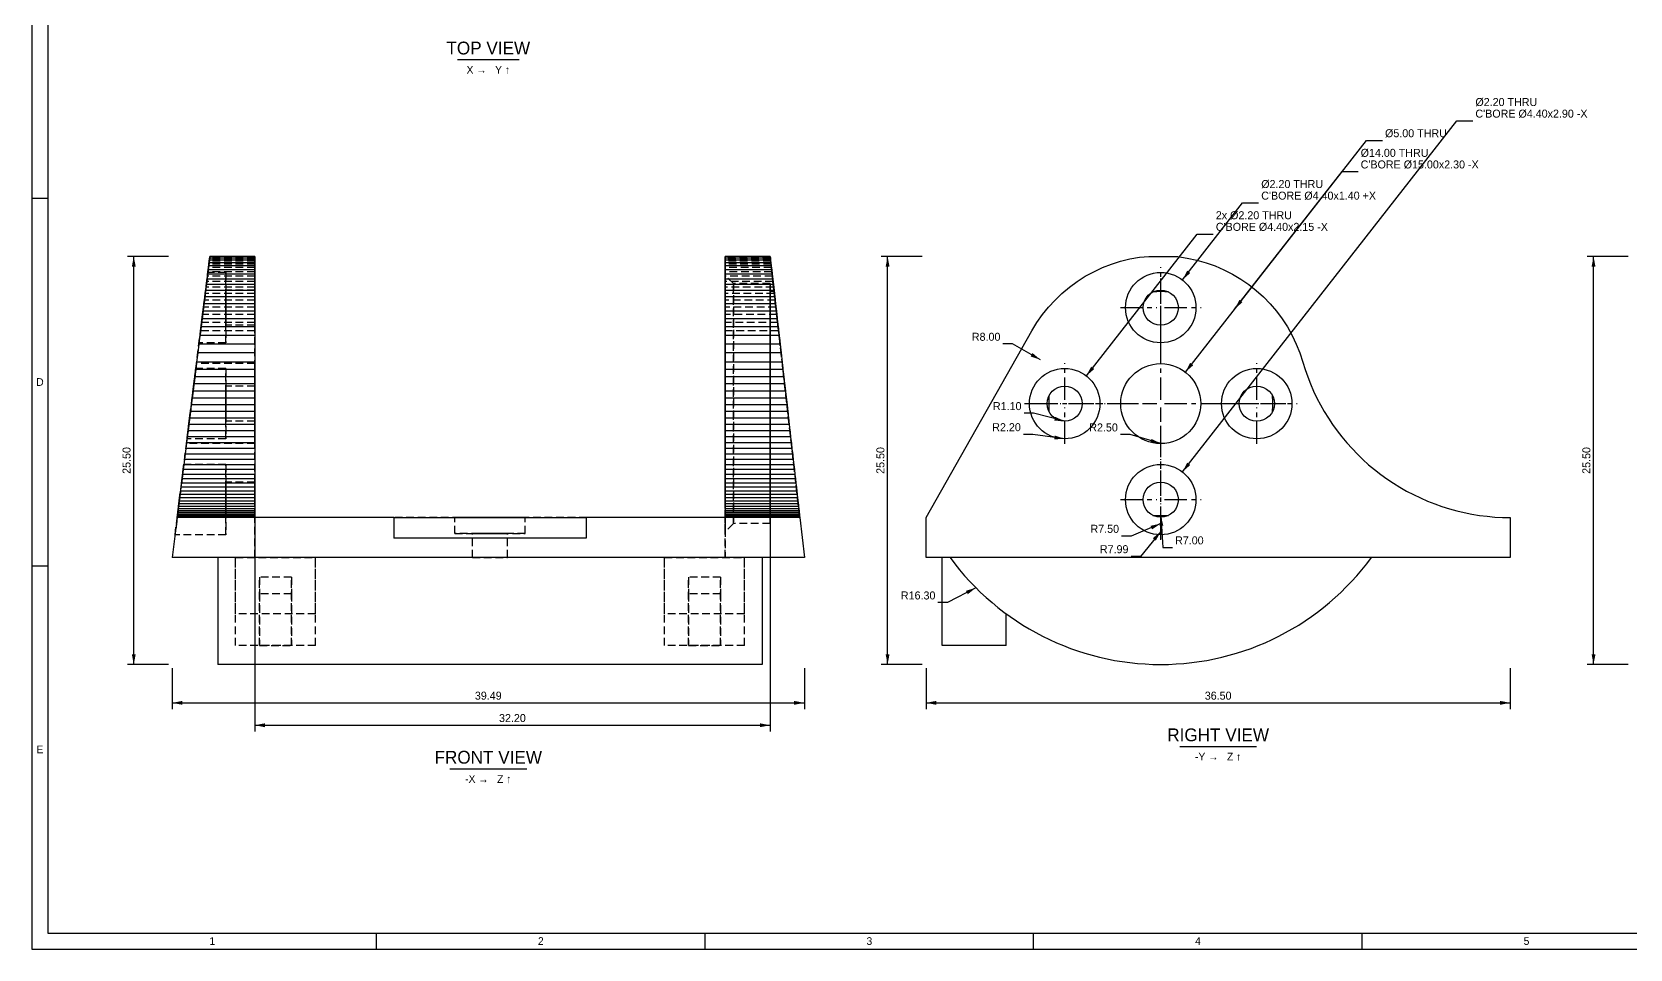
# Model space of a CAD drawing. Header units: millimetres. Extents: x 5 to 848, y 5 to 589.
# Drawn here: x 5 to 504.1, y 5 to 291.6 of the extents above; entities that cross this region are included whole.
import ezdxf
from ezdxf.enums import TextEntityAlignment as Align

# ---------------------------------------------------------------- set-up
doc = ezdxf.new("R2010")
doc.units = ezdxf.units.MM
doc.linetypes.add('CENTER', pattern=[11.2, 7, -1.4, 1.4, -1.4])
doc.linetypes.add('HIDDEN', pattern=[3.6, 2.4, -1.2])
for name, color, linetype in [('CENTER', 4, 'CENTER'), ('DIM', 3, 'CONTINUOUS'), ('FRAME', 7, 'CONTINUOUS'), ('HIDDEN', 8, 'HIDDEN'), ('TEXT', 3, 'CONTINUOUS'), ('TITLE', 7, 'CONTINUOUS'), ('VISIBLE', 7, 'CONTINUOUS')]:
    doc.layers.add(name, color=color, linetype=linetype)

msp = doc.modelspace()

# ---------------------------------------------------------------- linework, layer by layer
at = {"layer": 'CENTER'}
for p, q in [((357.565, 206.6375), (357.565, 218.0375)), ((357.565, 176.6375), (357.565, 214.5375)), ((344.965, 205.4375), (356.365, 205.4375)), ((358.765, 205.4375), (370.165, 205.4375)), ((357.565, 192.8375), (357.565, 204.2375)), ((327.565, 176.6375), (327.565, 188.0375)), ((357.565, 176.6375), (357.565, 189.5375)), ((387.565, 176.6375), (387.565, 188.0375)), ((314.965, 175.4375), (326.365, 175.4375)), ((318.465, 175.4375), (356.365, 175.4375)), ((328.765, 175.4375), (340.165, 175.4375)), ((343.465, 175.4375), (356.365, 175.4375)), ((358.765, 175.4375), (396.665, 175.4375)), ((358.765, 175.4375), (371.665, 175.4375)), ((374.965, 175.4375), (386.365, 175.4375)), ((388.765, 175.4375), (400.165, 175.4375)), ((327.565, 162.8375), (327.565, 174.2375)), ((357.565, 136.3375), (357.565, 174.2375)), ((357.565, 161.3375), (357.565, 174.2375)), ((387.565, 162.8375), (387.565, 174.2375)), ((357.565, 146.6375), (357.565, 158.0375)), ((344.965, 145.4375), (356.365, 145.4375)), ((358.765, 145.4375), (370.165, 145.4375)), ((357.565, 132.8375), (357.565, 144.2375))]:
    msp.add_line(p, q, dxfattribs=at)
at = {"layer": 'DIM'}
for p, q in [((364.337276, 154.105618), (450.049686, 263.8125)), ((450.049686, 263.8125), (455.049686, 263.8125)), ((365.260768, 185.287634), (421.825743, 257.6875)), ((421.825743, 257.6875), (426.825743, 257.6875)), ((380.652305, 204.987903), (414.208208, 247.9375)), ((414.208208, 247.9375), (419.208208, 247.9375)), ((364.337276, 214.105618), (383.152104, 238.1875)), ((383.152104, 238.1875), (388.152104, 238.1875)), ((334.337276, 184.105618), (368.973138, 228.4375)), ((368.973138, 228.4375), (373.973138, 228.4375)), ((47.6, 221.4375), (34.8, 221.4375)), ((36.8, 93.9375), (36.8, 221.4375)), ((283.05, 221.4375), (270.25, 221.4375)), ((272.25, 93.9375), (272.25, 221.4375)), ((503.55, 221.4375), (490.75, 221.4375)), ((492.75, 93.9375), (492.75, 221.4375)), ((311.290135, 194.083666), (308.290135, 194.083666)), ((319.989742, 189.152455), (311.290135, 194.083666)), ((74.57, 174.2375), (74.57, 72.9375)), ((235.57, 174.2375), (235.57, 72.9375)), ((317.876369, 172.413472), (314.876369, 172.413472)), ((327.565, 169.9375), (317.876369, 172.413472)), ((317.662695, 165.8319), (314.662695, 165.8319)), ((327.565, 164.4375), (317.662695, 165.8319)), ((347.967731, 165.746848), (344.967731, 165.746848)), ((357.565, 162.9375), (347.967731, 165.746848)), ((357.565, 140.4375), (358.242485, 130.460476)), ((357.565, 137.9375), (348.343488, 134.069204)), ((357.565, 135.48652), (351.2809, 127.707697)), ((348.343488, 134.069204), (345.343488, 134.069204)), ((358.242485, 130.460476), (361.242485, 130.460476)), ((351.2809, 127.707697), (348.2809, 127.707697)), ((299.839414, 117.904843), (290.988366, 113.250924)), ((290.988366, 113.250924), (287.988366, 113.250924)), ((47.6, 93.9375), (34.8, 93.9375)), ((48.8, 92.7375), (48.8, 79.9375)), ((246.25, 92.7375), (246.25, 79.9375)), ((283.05, 93.9375), (270.25, 93.9375)), ((284.25, 92.7375), (284.25, 79.9375)), ((466.75, 92.7375), (466.75, 79.9375)), ((503.55, 93.9375), (490.75, 93.9375)), ((48.8, 81.9375), (246.25, 81.9375)), ((284.25, 81.9375), (466.75, 81.9375)), ((74.57, 74.9375), (235.57, 74.9375))]:
    msp.add_line(p, q, dxfattribs=at)
for points in [[(36.8, 221.4375), (36.192, 218.2375), (37.408, 218.2375)], [(272.25, 221.4375), (271.642, 218.2375), (272.858, 218.2375)], [(492.75, 221.4375), (492.142, 218.2375), (493.358, 218.2375)], [(364.337276, 214.105618), (366.786503, 216.252931), (365.828282, 217.001575)], [(380.652305, 204.987903), (383.101533, 207.135215), (382.143312, 207.88386)], [(319.989742, 189.152455), (317.505685, 191.259379), (316.90605, 190.201507)], [(334.337276, 184.105618), (336.786503, 186.252931), (335.828282, 187.001575)], [(365.260768, 185.287634), (367.709996, 187.434947), (366.751775, 188.183591)], [(327.565, 169.9375), (324.615177, 171.31888), (324.314099, 170.140742)], [(327.565, 164.4375), (324.481042, 165.485768), (324.311483, 164.281648)], [(357.565, 162.9375), (354.664682, 164.420005), (354.323066, 163.252977)], [(364.337276, 154.105618), (366.786503, 156.252931), (365.828282, 157.001575)], [(357.565, 140.4375), (357.175192, 137.203661), (358.388398, 137.286043)], [(357.565, 137.9375), (354.378924, 137.260313), (354.849309, 136.138977)], [(357.565, 135.48652), (355.081135, 133.37937), (356.02704, 132.615223)], [(299.839414, 117.904843), (296.72412, 116.953732), (297.290037, 115.877445)], [(36.8, 93.9375), (37.408, 97.1375), (36.192, 97.1375)], [(272.25, 93.9375), (272.858, 97.1375), (271.642, 97.1375)], [(492.75, 93.9375), (493.358, 97.1375), (492.142, 97.1375)], [(48.8, 81.9375), (52, 81.3295), (52, 82.5455)], [(246.25, 81.9375), (243.05, 82.5455), (243.05, 81.3295)], [(284.25, 81.9375), (287.45, 81.3295), (287.45, 82.5455)], [(466.75, 81.9375), (463.55, 82.5455), (463.55, 81.3295)], [(74.57, 74.9375), (77.77, 74.3295), (77.77, 75.5455)], [(235.57, 74.9375), (232.37, 75.5455), (232.37, 74.3295)]]:
    msp.add_solid(points, dxfattribs=at)
at = {"layer": 'FRAME'}
for p, q in [((10, 584), (10, 10)), ((10, 10), (831, 10))]:
    msp.add_line(p, q, dxfattribs=at)
at = {"layer": 'HIDDEN'}
for p, q in [((60.270378, 219.04218), (60.384208, 219.952193)), ((60.384208, 219.952193), (60.474482, 220.673887)), ((74.62, 219.952193), (60.384208, 219.952193)), ((60.474482, 220.673887), (60.540818, 221.204209)), ((74.62, 220.673887), (60.474482, 220.673887)), ((60.540818, 221.204209), (60.57, 221.4375)), ((74.62, 221.204209), (60.540818, 221.204209)), ((74.62, 221.204209), (74.62, 221.4375)), ((74.62, 220.673887), (74.62, 221.204209)), ((74.62, 219.952193), (74.62, 220.673887)), ((74.62, 219.04218), (74.62, 219.952193)), ((221.52, 221.204209), (221.52, 221.4375)), ((221.52, 220.673887), (221.52, 221.204209)), ((235.596479, 221.204209), (221.52, 221.204209)), ((221.52, 219.952193), (221.52, 220.673887)), ((235.656672, 220.673887), (221.52, 220.673887)), ((221.52, 219.04218), (221.52, 219.952193)), ((235.738586, 219.952193), (221.52, 219.952193)), ((235.596479, 221.204209), (235.57, 221.4375)), ((235.656672, 220.673887), (235.596479, 221.204209)), ((235.738586, 219.952193), (235.656672, 220.673887)), ((235.841874, 219.04218), (235.738586, 219.952193)), ((59.944568, 216.4375), (57.192669, 194.4375)), ((57.192669, 194.4375), (59.944568, 216.4375)), ((59.590577, 213.607523), (59.792852, 215.22461)), ((59.792852, 215.22461), (59.974073, 216.673378)), ((74.62, 215.22461), (59.792852, 215.22461)), ((65.57, 216.4375), (59.944568, 216.4375)), ((59.974073, 216.673378), (60.133474, 217.947699)), ((74.62, 216.673378), (59.974073, 216.673378)), ((60.133474, 217.947699), (60.270378, 219.04218)), ((74.62, 217.947699), (60.133474, 217.947699)), ((74.62, 219.04218), (60.270378, 219.04218)), ((65.57, 216.4375), (65.57, 194.4375)), ((65.57, 194.4375), (65.57, 216.4375)), ((74.62, 217.947699), (74.62, 219.04218)), ((74.62, 216.673378), (74.62, 217.947699)), ((74.62, 215.22461), (74.62, 216.673378)), ((74.62, 213.607523), (74.62, 215.22461)), ((221.52, 217.947699), (221.52, 219.04218)), ((235.841874, 219.04218), (221.52, 219.04218)), ((221.52, 216.673378), (221.52, 217.947699)), ((235.9661, 217.947699), (221.52, 217.947699)), ((221.52, 215.22461), (221.52, 216.673378)), ((236.110739, 216.673378), (221.52, 216.673378)), ((221.52, 144.8425), (221.52, 215.4375)), ((221.52, 215.4375), (221.52, 144.8425)), ((224.07, 212.9375), (221.52, 215.4375)), ((221.52, 213.607523), (221.52, 215.22461)), ((236.275177, 215.22461), (221.52, 215.22461)), ((235.9661, 217.947699), (235.841874, 219.04218)), ((236.110739, 216.673378), (235.9661, 217.947699)), ((236.275177, 215.22461), (236.110739, 216.673378)), ((236.45872, 213.607523), (236.275177, 215.22461)), ((58.866404, 207.818143), (59.126371, 209.89644)), ((59.126371, 209.89644), (59.368103, 211.828958)), ((74.62, 209.89644), (59.126371, 209.89644)), ((59.368103, 211.828958), (59.590577, 213.607523)), ((74.62, 211.828958), (59.368103, 211.828958)), ((74.62, 213.607523), (59.590577, 213.607523)), ((65.57, 210.9375), (65.57, 199.9375)), ((65.57, 199.9375), (65.57, 210.9375)), ((74.62, 210.9375), (65.57, 210.9375)), ((74.62, 211.828958), (74.62, 213.607523)), ((74.62, 209.89644), (74.62, 211.828958)), ((74.62, 210.9375), (74.62, 199.9375)), ((74.62, 199.9375), (74.62, 210.9375)), ((74.62, 207.818143), (74.62, 209.89644)), ((221.52, 211.828958), (221.52, 213.607523)), ((236.45872, 213.607523), (221.52, 213.607523)), ((221.52, 209.89644), (221.52, 211.828958)), ((236.660592, 211.828958), (221.52, 211.828958)), ((221.52, 207.818143), (221.52, 209.89644)), ((236.879937, 209.89644), (221.52, 209.89644)), ((224.07, 212.9375), (224.07, 137.9375)), ((224.07, 137.9375), (224.07, 212.9375)), ((235.57, 212.9375), (224.07, 212.9375)), ((235.57, 212.9375), (235.57, 137.9375)), ((235.57, 137.9375), (235.57, 212.9375)), ((236.818525, 210.4375), (235.57, 210.4375)), ((235.57, 210.4375), (235.57, 140.4375)), ((235.57, 140.4375), (235.57, 210.4375)), ((236.660592, 211.828958), (236.45872, 213.607523)), ((236.879937, 209.89644), (236.660592, 211.828958)), ((236.818525, 210.4375), (244.763687, 140.4375)), ((244.763687, 140.4375), (236.818525, 210.4375)), ((237.115828, 207.818143), (236.879937, 209.89644)), ((58.296238, 203.259964), (58.589303, 205.602861)), ((58.589303, 205.602861), (58.866404, 207.818143)), ((74.62, 205.602861), (58.589303, 205.602861)), ((74.62, 207.818143), (58.866404, 207.818143)), ((74.62, 205.602861), (74.62, 207.818143)), ((74.62, 203.259964), (74.62, 205.602861)), ((221.52, 205.602861), (221.52, 207.818143)), ((237.115828, 207.818143), (221.52, 207.818143)), ((221.52, 203.259964), (221.52, 205.602861)), ((237.367268, 205.602861), (221.52, 205.602861)), ((237.367268, 205.602861), (237.115828, 207.818143)), ((237.633192, 203.259964), (237.367268, 205.602861)), ((57.667243, 198.231473), (57.988451, 200.799365)), ((57.988451, 200.799365), (58.296238, 203.259964)), ((74.62, 200.799365), (57.988451, 200.799365)), ((74.62, 203.259964), (58.296238, 203.259964)), ((74.62, 199.9375), (65.57, 199.9375)), ((74.62, 200.799365), (74.62, 203.259964)), ((74.62, 198.231473), (74.62, 200.799365)), ((221.52, 200.799365), (221.52, 203.259964)), ((237.633192, 203.259964), (221.52, 203.259964)), ((221.52, 198.231473), (221.52, 200.799365)), ((237.912476, 200.799365), (221.52, 200.799365)), ((237.912476, 200.799365), (237.633192, 203.259964)), ((238.203938, 198.231473), (237.912476, 200.799365)), ((50.363579, 139.8425), (57.667243, 198.231473)), ((74.62, 198.231473), (57.667243, 198.231473)), ((74.62, 139.8425), (74.62, 198.231473)), ((221.52, 139.8425), (221.52, 198.231473)), ((238.203938, 198.231473), (221.52, 198.231473)), ((244.831221, 139.8425), (238.203938, 198.231473)), ((65.57, 194.4375), (57.192669, 194.4375)), ((56.379607, 187.9375), (53.252449, 162.9375)), ((53.252449, 162.9375), (56.379607, 187.9375)), ((56.191978, 186.4375), (53.440078, 164.4375)), ((53.440078, 164.4375), (56.191978, 186.4375)), ((56.191978, 186.4375), (53.440078, 164.4375)), ((53.440078, 164.4375), (56.191978, 186.4375)), ((65.57, 186.4375), (56.191978, 186.4375)), ((65.57, 186.4375), (56.191978, 186.4375)), ((74.62, 187.9375), (56.379607, 187.9375)), ((65.57, 186.4375), (65.57, 164.4375)), ((65.57, 164.4375), (65.57, 186.4375)), ((65.57, 186.4375), (65.57, 164.4375)), ((65.57, 164.4375), (65.57, 186.4375)), ((74.62, 187.9375), (74.62, 162.9375)), ((74.62, 162.9375), (74.62, 187.9375)), ((65.57, 180.9375), (65.57, 169.9375)), ((65.57, 169.9375), (65.57, 180.9375)), ((65.57, 180.9375), (65.57, 169.9375)), ((65.57, 169.9375), (65.57, 180.9375)), ((74.62, 180.9375), (65.57, 180.9375)), ((74.62, 180.9375), (65.57, 180.9375)), ((74.62, 180.9375), (74.62, 169.9375)), ((74.62, 169.9375), (74.62, 180.9375)), ((74.62, 180.9375), (74.62, 169.9375)), ((74.62, 169.9375), (74.62, 180.9375)), ((74.62, 169.9375), (65.57, 169.9375)), ((74.62, 169.9375), (65.57, 169.9375)), ((74.62, 162.9375), (53.252449, 162.9375)), ((65.57, 164.4375), (53.440078, 164.4375)), ((65.57, 164.4375), (53.440078, 164.4375)), ((52.439387, 156.4375), (49.687488, 134.4375)), ((49.687488, 134.4375), (52.439387, 156.4375)), ((65.57, 156.4375), (52.439387, 156.4375)), ((65.57, 156.4375), (65.57, 134.4375)), ((65.57, 134.4375), (65.57, 156.4375)), ((65.57, 150.9375), (65.57, 139.9375)), ((65.57, 139.9375), (65.57, 150.9375)), ((74.62, 150.9375), (65.57, 150.9375)), ((74.62, 144.8425), (74.62, 150.9375)), ((74.62, 150.9375), (74.62, 144.8425)), ((74.62, 144.8425), (74.57, 144.8425)), ((74.57, 139.8425), (74.57, 144.8425)), ((74.62, 144.8425), (74.57, 144.8425)), ((74.57, 144.8425), (74.57, 139.9375)), ((74.57, 139.9375), (74.57, 144.8425)), ((74.62, 144.8425), (74.57, 144.8425)), ((74.62, 144.8425), (74.57, 144.8425)), ((74.57, 144.8425), (74.57, 139.8425)), ((74.62, 144.8425), (74.62, 139.8425)), ((74.62, 139.8425), (74.62, 144.8425)), ((221.52, 144.8425), (221.52, 139.8425)), ((221.52, 139.8425), (221.52, 144.8425)), ((221.57, 144.8425), (221.52, 144.8425)), ((221.52, 144.8425), (221.57, 144.8425)), ((221.57, 144.8425), (221.52, 144.8425)), ((221.57, 144.8425), (221.52, 144.8425)), ((221.57, 139.8425), (221.57, 144.8425)), ((221.57, 144.8425), (221.57, 135.48652)), ((221.57, 135.48652), (221.57, 144.8425)), ((221.57, 144.8425), (221.57, 139.8425)), ((74.57, 139.9375), (65.57, 139.9375)), ((74.62, 139.8425), (74.57, 139.8425)), ((74.57, 127.3425), (74.57, 139.8425)), ((74.62, 139.8425), (74.57, 139.8425)), ((74.57, 139.8425), (74.57, 127.3425)), ((221.52, 139.8425), (74.62, 139.8425)), ((221.52, 139.8425), (74.62, 139.8425)), ((137.07, 139.8425), (159.07, 139.8425)), ((159.07, 139.8425), (137.07, 139.8425)), ((137.07, 134.8425), (137.07, 139.8425)), ((159.07, 134.8425), (159.07, 139.8425)), ((221.57, 139.8425), (221.52, 139.8425)), ((221.57, 139.8425), (221.52, 139.8425)), ((221.57, 127.3425), (221.57, 139.8425)), ((221.57, 139.8425), (221.57, 127.3425)), ((244.763687, 140.4375), (235.57, 140.4375)), ((137.07, 134.8425), (159.07, 134.8425)), ((159.07, 134.8425), (137.07, 134.8425)), ((142.57, 134.8425), (153.57, 134.8425)), ((153.57, 134.8425), (142.57, 134.8425)), ((142.57, 127.3425), (142.57, 134.8425)), ((153.57, 127.3425), (153.57, 134.8425)), ((224.07, 137.9375), (221.57, 135.48652)), ((235.57, 137.9375), (224.07, 137.9375)), ((65.57, 134.4375), (49.687488, 134.4375)), ((68.57, 127.3425), (63.07, 127.3425)), ((233.07, 127.3425), (63.07, 127.3425)), ((68.57, 127.3425), (93.57, 127.3425)), ((68.57, 109.802823), (68.57, 127.3425)), ((68.57, 99.8425), (68.57, 127.3425)), ((221.57, 127.3425), (74.57, 127.3425)), ((221.57, 127.3425), (74.57, 127.3425)), ((202.57, 127.3425), (93.57, 127.3425)), ((93.57, 109.802823), (93.57, 127.3425)), ((93.57, 99.8425), (93.57, 127.3425)), ((142.57, 127.3425), (153.57, 127.3425)), ((153.57, 127.3425), (142.57, 127.3425)), ((202.57, 127.3425), (227.57, 127.3425)), ((202.57, 109.802823), (202.57, 127.3425)), ((202.57, 99.8425), (202.57, 127.3425)), ((233.07, 127.3425), (227.57, 127.3425)), ((227.57, 109.802823), (227.57, 127.3425)), ((227.57, 99.8425), (227.57, 127.3425)), ((76.07, 121.2025), (76.07, 116.0525)), ((76.07, 99.8425), (76.07, 121.2025)), ((86.07, 121.2025), (76.07, 121.2025)), ((86.07, 121.2025), (86.07, 116.0525)), ((86.07, 99.8425), (86.07, 121.2025)), ((210.07, 121.2025), (210.07, 116.0525)), ((210.07, 99.8425), (210.07, 121.2025)), ((220.07, 121.2025), (210.07, 121.2025)), ((220.07, 121.2025), (220.07, 116.0525)), ((220.07, 99.8425), (220.07, 121.2025)), ((76.07, 116.0525), (76.07, 99.8425)), ((86.07, 116.0525), (76.07, 116.0525)), ((86.07, 116.0525), (86.07, 99.8425)), ((210.07, 116.0525), (210.07, 99.8425)), ((220.07, 116.0525), (210.07, 116.0525)), ((220.07, 116.0525), (220.07, 99.8425)), ((93.57, 109.802823), (68.57, 109.802823)), ((68.57, 99.8425), (68.57, 109.802823)), ((93.57, 99.8425), (93.57, 109.802823)), ((227.57, 109.802823), (202.57, 109.802823)), ((202.57, 99.8425), (202.57, 109.802823)), ((227.57, 99.8425), (227.57, 109.802823)), ((93.57, 99.8425), (68.57, 99.8425)), ((93.57, 99.8425), (68.57, 99.8425)), ((76.07, 99.8425), (86.07, 99.8425)), ((86.07, 99.8425), (76.07, 99.8425)), ((227.57, 99.8425), (202.57, 99.8425)), ((227.57, 99.8425), (202.57, 99.8425)), ((210.07, 99.8425), (220.07, 99.8425)), ((220.07, 99.8425), (210.07, 99.8425))]:
    msp.add_line(p, q, dxfattribs=at)
at = {"layer": 'TEXT'}
for p, q in [((137.925, 282.9625), (157.125, 282.9625)), ((363.5, 68.3375), (387.5, 68.3375)), ((135.525, 61.3375), (159.525, 61.3375))]:
    msp.add_line(p, q, dxfattribs=at)
at = {"layer": 'TITLE'}
for p, q in [((5, 589), (5, 5)), ((5, 239.6), (10, 239.6)), ((5, 124.8), (10, 124.8)), ((112.625, 5), (112.625, 10)), ((215.25, 5), (215.25, 10)), ((317.875, 5), (317.875, 10)), ((420.5, 5), (420.5, 10)), ((5, 5), (836, 5))]:
    msp.add_line(p, q, dxfattribs=at)
at = {"layer": 'VISIBLE'}
for p, q in [((60.427623, 220.299268), (60.324301, 219.473263)), ((60.507205, 220.935486), (60.427623, 220.299268)), ((74.62, 220.299268), (60.427623, 220.299268)), ((60.562711, 221.379225), (60.507205, 220.935486)), ((74.62, 220.935486), (60.507205, 220.935486)), ((60.57, 221.4375), (60.562711, 221.379225)), ((74.62, 221.379225), (60.562711, 221.379225)), ((74.62, 221.4375), (60.57, 221.4375)), ((74.62, 221.4375), (74.62, 221.379225)), ((74.62, 221.379225), (74.62, 220.935486)), ((74.62, 220.935486), (74.62, 220.299268)), ((74.62, 220.299268), (74.62, 219.473263)), ((221.52, 221.4375), (221.52, 221.379225)), ((235.57, 221.4375), (221.52, 221.4375)), ((221.52, 221.379225), (221.52, 220.935486)), ((235.576614, 221.379225), (221.52, 221.379225)), ((221.52, 220.935486), (221.52, 220.299268)), ((235.62698, 220.935486), (221.52, 220.935486)), ((221.52, 220.299268), (221.52, 219.473263)), ((235.699192, 220.299268), (221.52, 220.299268)), ((235.57, 221.4375), (235.576614, 221.379225)), ((235.576614, 221.379225), (235.62698, 220.935486)), ((235.62698, 220.935486), (235.699192, 220.299268)), ((235.699192, 220.299268), (235.792945, 219.473263)), ((342.147661, 219.04218), (345.014916, 219.952193)), ((345.014916, 219.952193), (347.935264, 220.673887)), ((347.935264, 220.673887), (350.896351, 221.204209)), ((350.896351, 221.204209), (353.885649, 221.4375)), ((353.885649, 221.4375), (359.89823, 221.4375)), ((359.89823, 221.4375), (362.896077, 221.379225)), ((362.896077, 221.379225), (365.87137, 220.935486)), ((365.87137, 220.935486), (368.811524, 220.299268)), ((368.811524, 220.299268), (371.704099, 219.473263)), ((59.876758, 215.895391), (59.683822, 214.352969)), ((60.048284, 217.266657), (59.876758, 215.895391)), ((74.62, 215.895391), (59.876758, 215.895391)), ((60.197676, 218.460965), (60.048284, 217.266657)), ((74.62, 217.266657), (60.048284, 217.266657)), ((60.324301, 219.473263), (60.197676, 218.460965)), ((74.62, 218.460965), (60.197676, 218.460965)), ((74.62, 219.473263), (60.324301, 219.473263)), ((74.62, 219.473263), (74.62, 218.460965)), ((74.62, 218.460965), (74.62, 217.266657)), ((74.62, 217.266657), (74.62, 215.895391)), ((74.62, 215.895391), (74.62, 214.352969)), ((221.52, 219.473263), (221.52, 218.460965)), ((235.792945, 219.473263), (221.52, 219.473263)), ((221.52, 218.460965), (221.52, 217.266657)), ((235.907844, 218.460965), (221.52, 218.460965)), ((221.52, 217.266657), (221.52, 215.895391)), ((236.0434, 217.266657), (221.52, 217.266657)), ((221.52, 215.895391), (221.52, 214.352969)), ((236.199042, 215.895391), (221.52, 215.895391)), ((235.792945, 219.473263), (235.907844, 218.460965)), ((235.907844, 218.460965), (236.0434, 217.266657)), ((236.0434, 217.266657), (236.199042, 215.895391)), ((236.199042, 215.895391), (236.374111, 214.352969)), ((331.447729, 213.607523), (333.984322, 215.22461)), ((333.984322, 215.22461), (336.620673, 216.673378)), ((336.620673, 216.673378), (339.345629, 217.947699)), ((339.345629, 217.947699), (342.147661, 219.04218)), ((371.704099, 219.473263), (374.536859, 218.460965)), ((374.536859, 218.460965), (377.297819, 217.266657)), ((377.297819, 217.266657), (379.9753, 215.895391)), ((379.9753, 215.895391), (382.557975, 214.352969)), ((59.237074, 210.781451), (58.985152, 208.767466)), ((59.470293, 212.645915), (59.237074, 210.781451)), ((74.62, 210.781451), (59.237074, 210.781451)), ((59.683822, 214.352969), (59.470293, 212.645915)), ((74.62, 212.645915), (59.470293, 212.645915)), ((74.62, 214.352969), (59.683822, 214.352969)), ((74.62, 214.352969), (74.62, 212.645915)), ((74.62, 212.645915), (74.62, 210.781451)), ((74.62, 210.781451), (74.62, 208.767466)), ((221.52, 214.352969), (221.52, 212.645915)), ((236.374111, 214.352969), (221.52, 214.352969)), ((221.52, 212.645915), (221.52, 210.781451)), ((236.567865, 212.645915), (221.52, 212.645915)), ((221.52, 210.781451), (221.52, 208.767466)), ((236.779486, 210.781451), (221.52, 210.781451)), ((236.374111, 214.352969), (236.567865, 212.645915)), ((236.567865, 212.645915), (236.779486, 210.781451)), ((236.779486, 210.781451), (237.008078, 208.767466)), ((324.541426, 207.818143), (326.716273, 209.89644)), ((326.716273, 209.89644), (329.021625, 211.828958)), ((329.021625, 211.828958), (331.447729, 213.607523)), ((382.557975, 214.352969), (385.034917, 212.645915)), ((385.034917, 212.645915), (387.395649, 210.781451)), ((387.395649, 210.781451), (389.630182, 208.767466)), ((58.715592, 206.612478), (58.429536, 204.325606)), ((58.985152, 208.767466), (58.715592, 206.612478)), ((74.62, 206.612478), (58.715592, 206.612478)), ((74.62, 208.767466), (58.985152, 208.767466)), ((74.62, 208.767466), (74.62, 206.612478)), ((74.62, 206.612478), (74.62, 204.325606)), ((221.52, 208.767466), (221.52, 206.612478)), ((237.008078, 208.767466), (221.52, 208.767466)), ((221.52, 206.612478), (221.52, 204.325606)), ((237.252674, 206.612478), (221.52, 206.612478)), ((237.008078, 208.767466), (237.252674, 206.612478)), ((237.252674, 206.612478), (237.51224, 204.325606)), ((320.619459, 203.259964), (322.506285, 205.602861)), ((322.506285, 205.602861), (324.541426, 207.818143)), ((389.630182, 208.767466), (391.729063, 206.612478)), ((391.729063, 206.612478), (393.683414, 204.325606)), ((58.128192, 201.916522), (57.812837, 199.395419)), ((58.429536, 204.325606), (58.128192, 201.916522)), ((74.62, 201.916522), (58.128192, 201.916522)), ((74.62, 204.325606), (58.429536, 204.325606)), ((74.62, 204.325606), (74.62, 201.916522)), ((74.62, 201.916522), (74.62, 199.395419)), ((221.52, 204.325606), (221.52, 201.916522)), ((237.51224, 204.325606), (221.52, 204.325606)), ((221.52, 201.916522), (221.52, 199.395419)), ((237.785676, 201.916522), (221.52, 201.916522)), ((237.51224, 204.325606), (237.785676, 201.916522)), ((237.785676, 201.916522), (238.071827, 199.395419)), ((317.322022, 198.231473), (318.888931, 200.799365)), ((318.888931, 200.799365), (320.619459, 203.259964)), ((393.683414, 204.325606), (395.484967, 201.916522)), ((395.484967, 201.916522), (397.1261, 199.395419)), ((57.484803, 196.772963), (57.145479, 194.060247)), ((57.812837, 199.395419), (57.484803, 196.772963)), ((74.62, 196.772963), (57.484803, 196.772963)), ((74.62, 199.395419), (57.812837, 199.395419)), ((74.62, 199.395419), (74.62, 196.772963)), ((74.62, 196.772963), (74.62, 194.060247)), ((221.52, 199.395419), (221.52, 196.772963)), ((238.071827, 199.395419), (221.52, 199.395419)), ((221.52, 196.772963), (221.52, 194.060247)), ((238.369482, 196.772963), (221.52, 196.772963)), ((238.071827, 199.395419), (238.369482, 196.772963)), ((238.369482, 196.772963), (238.677381, 194.060247)), ((284.25, 139.8425), (317.322022, 198.231473)), ((397.1261, 199.395419), (398.59987, 196.772963)), ((398.59987, 196.772963), (399.900042, 194.060247)), ((56.796301, 191.268748), (56.438745, 188.410275)), ((57.145479, 194.060247), (56.796301, 191.268748)), ((74.62, 191.268748), (56.796301, 191.268748)), ((74.62, 194.060247), (57.145479, 194.060247)), ((74.62, 194.060247), (74.62, 191.268748)), ((74.62, 191.268748), (74.62, 188.410275)), ((221.52, 194.060247), (221.52, 191.268748)), ((238.677381, 194.060247), (221.52, 194.060247)), ((221.52, 191.268748), (221.52, 188.410275)), ((238.994223, 191.268748), (221.52, 191.268748)), ((238.677381, 194.060247), (238.994223, 191.268748)), ((238.994223, 191.268748), (239.318666, 188.410275)), ((399.900042, 194.060247), (401.021117, 191.268748)), ((401.021117, 191.268748), (401.958351, 188.410275)), ((56.150696, 186.107474), (55.866039, 183.83179)), ((56.438745, 188.410275), (56.150696, 186.107474)), ((74.62, 186.107474), (56.150696, 186.107474)), ((74.62, 188.410275), (56.438745, 188.410275)), ((74.62, 188.410275), (74.62, 186.107474)), ((74.62, 186.107474), (74.62, 183.83179)), ((221.52, 188.410275), (221.52, 186.107474)), ((239.318666, 188.410275), (221.52, 188.410275)), ((221.52, 186.107474), (221.52, 183.83179)), ((239.58004, 186.107474), (221.52, 186.107474)), ((239.318666, 188.410275), (239.58004, 186.107474)), ((239.58004, 186.107474), (239.838335, 183.83179)), ((401.958351, 188.410275), (402.676182, 186.107474)), ((402.676182, 186.107474), (403.47583, 183.83179)), ((402.676182, 186.107474), (403.47583, 183.83179)), ((55.585137, 181.586129), (55.30835, 179.373358)), ((55.866039, 183.83179), (55.585137, 181.586129)), ((74.62, 181.586129), (55.585137, 181.586129)), ((74.62, 183.83179), (55.866039, 183.83179)), ((74.62, 183.83179), (74.62, 181.586129)), ((74.62, 181.586129), (74.62, 179.373358)), ((221.52, 183.83179), (221.52, 181.586129)), ((239.838335, 183.83179), (221.52, 183.83179)), ((221.52, 181.586129), (221.52, 179.373358)), ((240.093223, 181.586129), (221.52, 181.586129)), ((239.838335, 183.83179), (240.093223, 181.586129)), ((240.093223, 181.586129), (240.344377, 179.373358)), ((403.47583, 183.83179), (404.356274, 181.586129)), ((403.47583, 183.83179), (404.356274, 181.586129)), ((404.356274, 181.586129), (405.316389, 179.373358)), ((404.356274, 181.586129), (405.316389, 179.373358)), ((54.768526, 175.057744), (54.506178, 172.960412)), ((55.03603, 177.196303), (54.768526, 175.057744)), ((74.62, 175.057744), (54.768526, 175.057744)), ((55.30835, 179.373358), (55.03603, 177.196303)), ((74.62, 177.196303), (55.03603, 177.196303)), ((74.62, 179.373358), (55.30835, 179.373358)), ((74.62, 179.373358), (74.62, 177.196303)), ((74.62, 177.196303), (74.62, 175.057744)), ((74.62, 175.057744), (74.62, 172.960412)), ((221.52, 179.373358), (221.52, 177.196303)), ((240.344377, 179.373358), (221.52, 179.373358)), ((221.52, 177.196303), (221.52, 175.057744)), ((240.591478, 177.196303), (221.52, 177.196303)), ((221.52, 175.057744), (221.52, 172.960412)), ((240.834209, 175.057744), (221.52, 175.057744)), ((240.344377, 179.373358), (240.591478, 177.196303)), ((240.591478, 177.196303), (240.834209, 175.057744)), ((240.834209, 175.057744), (241.072262, 172.960412)), ((405.316389, 179.373358), (406.354949, 177.196303)), ((405.316389, 179.373358), (406.354949, 177.196303)), ((406.354949, 177.196303), (407.470629, 175.057744)), ((406.354949, 177.196303), (407.470629, 175.057744)), ((407.470629, 175.057744), (408.662003, 172.960412)), ((407.470629, 175.057744), (408.662003, 172.960412)), ((54.249322, 170.906985), (53.998286, 168.900084)), ((54.506178, 172.960412), (54.249322, 170.906985)), ((74.62, 170.906985), (54.249322, 170.906985)), ((74.62, 172.960412), (54.506178, 172.960412)), ((74.62, 172.960412), (74.62, 170.906985)), ((74.62, 170.906985), (74.62, 168.900084)), ((221.52, 172.960412), (221.52, 170.906985)), ((241.072262, 172.960412), (221.52, 172.960412)), ((221.52, 170.906985), (221.52, 168.900084)), ((241.30533, 170.906985), (221.52, 170.906985)), ((241.072262, 172.960412), (241.30533, 170.906985)), ((241.30533, 170.906985), (241.533118, 168.900084)), ((408.662003, 172.960412), (409.92755, 170.906985)), ((408.662003, 172.960412), (409.92755, 170.906985)), ((409.92755, 170.906985), (411.265655, 168.900084)), ((409.92755, 170.906985), (411.265655, 168.900084)), ((53.514949, 165.03605), (53.283264, 163.183852)), ((53.753391, 166.942272), (53.514949, 165.03605)), ((74.62, 165.03605), (53.514949, 165.03605)), ((53.998286, 168.900084), (53.753391, 166.942272)), ((74.62, 166.942272), (53.753391, 166.942272)), ((74.62, 168.900084), (53.998286, 168.900084)), ((74.62, 168.900084), (74.62, 166.942272)), ((74.62, 166.942272), (74.62, 165.03605)), ((74.62, 165.03605), (74.62, 163.183852)), ((221.52, 168.900084), (221.52, 166.942272)), ((241.533118, 168.900084), (221.52, 168.900084)), ((221.52, 166.942272), (221.52, 165.03605)), ((241.755334, 166.942272), (221.52, 166.942272)), ((221.52, 165.03605), (221.52, 163.183852)), ((241.971695, 165.03605), (221.52, 165.03605)), ((241.533118, 168.900084), (241.755334, 166.942272)), ((241.755334, 166.942272), (241.971695, 165.03605)), ((241.971695, 165.03605), (242.181924, 163.183852)), ((411.265655, 168.900084), (412.674608, 166.942272)), ((411.265655, 168.900084), (412.674608, 166.942272)), ((412.674608, 166.942272), (414.152611, 165.03605)), ((412.674608, 166.942272), (414.152611, 165.03605)), ((414.152611, 165.03605), (415.697776, 163.183852)), ((414.152611, 165.03605), (415.697776, 163.183852)), ((53.058632, 161.388041), (52.841341, 159.650913)), ((53.283264, 163.183852), (53.058632, 161.388041)), ((74.62, 161.388041), (53.058632, 161.388041)), ((74.62, 163.183852), (53.283264, 163.183852)), ((74.62, 163.183852), (74.62, 161.388041)), ((74.62, 161.388041), (74.62, 159.650913)), ((221.52, 163.183852), (221.52, 161.388041)), ((242.181924, 163.183852), (221.52, 163.183852)), ((221.52, 161.388041), (221.52, 159.650913)), ((242.385752, 161.388041), (221.52, 161.388041)), ((242.181924, 163.183852), (242.385752, 161.388041)), ((242.385752, 161.388041), (242.58292, 159.650913)), ((415.697776, 163.183852), (417.30813, 161.388041)), ((415.697776, 163.183852), (417.30813, 161.388041)), ((417.30813, 161.388041), (418.981618, 159.650913)), ((417.30813, 161.388041), (418.981618, 159.650913)), ((52.236235, 154.813407), (52.050981, 153.332395)), ((52.42988, 156.361496), (52.236235, 154.813407)), ((74.62, 154.813407), (52.236235, 154.813407)), ((52.631668, 157.974684), (52.42988, 156.361496)), ((74.62, 156.361496), (52.42988, 156.361496)), ((52.841341, 159.650913), (52.631668, 157.974684)), ((74.62, 157.974684), (52.631668, 157.974684)), ((74.62, 159.650913), (52.841341, 159.650913)), ((74.62, 159.650913), (74.62, 157.974684)), ((74.62, 157.974684), (74.62, 156.361496)), ((74.62, 156.361496), (74.62, 154.813407)), ((74.62, 154.813407), (74.62, 153.332395)), ((221.52, 159.650913), (221.52, 157.974684)), ((242.58292, 159.650913), (221.52, 159.650913)), ((221.52, 157.974684), (221.52, 156.361496)), ((242.773176, 157.974684), (221.52, 157.974684)), ((221.52, 156.361496), (221.52, 154.813407)), ((242.956277, 156.361496), (221.52, 156.361496)), ((221.52, 154.813407), (221.52, 153.332395)), ((243.131989, 154.813407), (221.52, 154.813407)), ((242.58292, 159.650913), (242.773176, 157.974684)), ((242.773176, 157.974684), (242.956277, 156.361496)), ((242.956277, 156.361496), (243.131989, 154.813407)), ((243.131989, 154.813407), (243.300087, 153.332395)), ((418.981618, 159.650913), (420.716101, 157.974684)), ((418.981618, 159.650913), (420.716101, 157.974684)), ((420.716101, 157.974684), (422.509365, 156.361496)), ((420.716101, 157.974684), (422.509365, 156.361496)), ((422.509365, 156.361496), (424.359121, 154.813407)), ((422.509365, 156.361496), (424.359121, 154.813407)), ((424.359121, 154.813407), (426.263007, 153.332395)), ((424.359121, 154.813407), (426.263007, 153.332395)), ((51.706579, 150.579079), (51.547871, 149.31029)), ((51.874354, 151.920352), (51.706579, 150.579079)), ((74.62, 150.579079), (51.706579, 150.579079)), ((52.050981, 153.332395), (51.874354, 151.920352)), ((74.62, 151.920352), (51.874354, 151.920352)), ((74.62, 153.332395), (52.050981, 153.332395)), ((74.62, 153.332395), (74.62, 151.920352)), ((74.62, 151.920352), (74.62, 150.579079)), ((74.62, 150.579079), (74.62, 149.31029)), ((221.52, 153.332395), (221.52, 151.920352)), ((243.300087, 153.332395), (221.52, 153.332395)), ((221.52, 151.920352), (221.52, 150.579079)), ((243.460357, 151.920352), (221.52, 151.920352)), ((221.52, 150.579079), (221.52, 149.31029)), ((243.612595, 150.579079), (221.52, 150.579079)), ((243.300087, 153.332395), (243.460357, 151.920352)), ((243.460357, 151.920352), (243.612595, 150.579079)), ((243.612595, 150.579079), (243.756605, 149.31029)), ((426.263007, 153.332395), (428.21859, 151.920352)), ((426.263007, 153.332395), (428.21859, 151.920352)), ((428.21859, 151.920352), (430.223375, 150.579079)), ((428.21859, 151.920352), (430.223375, 150.579079)), ((430.223375, 150.579079), (432.274801, 149.31029)), ((430.223375, 150.579079), (432.274801, 149.31029)), ((51.007579, 144.990943), (50.897004, 144.106954)), ((51.128114, 145.954552), (51.007579, 144.990943)), ((74.62, 144.990943), (51.007579, 144.990943)), ((51.258453, 146.996549), (51.128114, 145.954552)), ((74.62, 145.954552), (51.128114, 145.954552)), ((51.398432, 148.115605), (51.258453, 146.996549)), ((74.62, 146.996549), (51.258453, 146.996549)), ((51.547871, 149.31029), (51.398432, 148.115605)), ((74.62, 148.115605), (51.398432, 148.115605)), ((74.62, 149.31029), (51.547871, 149.31029)), ((74.62, 149.31029), (74.62, 148.115605)), ((74.62, 148.115605), (74.62, 146.996549)), ((74.62, 146.996549), (74.62, 145.954552)), ((74.62, 145.954552), (74.62, 144.990943)), ((74.62, 144.990943), (74.62, 144.106954)), ((221.52, 149.31029), (221.52, 148.115605)), ((243.756605, 149.31029), (221.52, 149.31029)), ((221.52, 148.115605), (221.52, 146.996549)), ((243.892205, 148.115605), (221.52, 148.115605)), ((221.52, 146.996549), (221.52, 145.954552)), ((244.01922, 146.996549), (221.52, 146.996549)), ((221.52, 145.954552), (221.52, 144.990943)), ((244.137489, 145.954552), (221.52, 145.954552)), ((221.52, 144.990943), (221.52, 144.106954)), ((244.246861, 144.990943), (221.52, 144.990943)), ((243.756605, 149.31029), (243.892205, 148.115605)), ((243.892205, 148.115605), (244.01922, 146.996549)), ((244.01922, 146.996549), (244.137489, 145.954552)), ((244.137489, 145.954552), (244.246861, 144.990943)), ((244.246861, 144.990943), (244.347196, 144.106954)), ((432.274801, 149.31029), (434.370249, 148.115605)), ((432.274801, 149.31029), (434.370249, 148.115605)), ((434.370249, 148.115605), (436.507044, 146.996549)), ((434.370249, 148.115605), (436.507044, 146.996549)), ((436.507044, 146.996549), (438.682455, 145.954552)), ((436.507044, 146.996549), (438.682455, 145.954552)), ((438.682455, 145.954552), (440.893707, 144.990943)), ((438.682455, 145.954552), (440.893707, 144.990943)), ((440.893707, 144.990943), (443.137975, 144.106954)), ((440.893707, 144.990943), (443.137975, 144.106954)), ((50.363579, 139.8425), (48.8, 127.3425)), ((50.36897, 139.885597), (50.363579, 139.8425)), ((74.62, 139.8425), (50.363579, 139.8425)), ((50.385136, 140.014832), (50.36897, 139.885597)), ((74.62, 139.885597), (50.36897, 139.885597)), ((50.412055, 140.23004), (50.385136, 140.014832)), ((74.62, 140.014832), (50.385136, 140.014832)), ((50.449695, 140.530947), (50.412055, 140.23004)), ((74.62, 140.23004), (50.412055, 140.23004)), ((50.498006, 140.917168), (50.449695, 140.530947)), ((74.62, 140.530947), (50.449695, 140.530947)), ((50.556927, 141.388211), (50.498006, 140.917168)), ((74.62, 140.917168), (50.498006, 140.917168)), ((50.626382, 141.943473), (50.556927, 141.388211)), ((74.62, 141.388211), (50.556927, 141.388211)), ((50.706284, 142.582245), (50.626382, 141.943473)), ((74.62, 141.943473), (50.626382, 141.943473)), ((50.79653, 143.303713), (50.706284, 142.582245)), ((74.62, 142.582245), (50.706284, 142.582245)), ((50.897004, 144.106954), (50.79653, 143.303713)), ((74.62, 143.303713), (50.79653, 143.303713)), ((74.62, 144.106954), (50.897004, 144.106954)), ((74.62, 144.106954), (74.62, 143.303713)), ((74.62, 143.303713), (74.62, 142.582245)), ((74.62, 142.582245), (74.62, 141.943473)), ((74.62, 141.943473), (74.62, 141.388211)), ((74.62, 141.388211), (74.62, 140.917168)), ((74.62, 140.917168), (74.62, 140.530947)), ((74.62, 140.530947), (74.62, 140.23004)), ((74.62, 140.23004), (74.62, 140.014832)), ((74.62, 140.014832), (74.62, 139.885597)), ((74.62, 139.885597), (74.62, 139.8425)), ((118.07, 139.8425), (74.62, 139.8425)), ((118.07, 139.8425), (178.07, 139.8425)), ((118.07, 139.8425), (118.07, 133.3525)), ((221.52, 139.8425), (178.07, 139.8425)), ((178.07, 139.8425), (178.07, 133.3525)), ((221.52, 144.106954), (221.52, 143.303713)), ((244.347196, 144.106954), (221.52, 144.106954)), ((221.52, 143.303713), (221.52, 142.582245)), ((244.438365, 143.303713), (221.52, 143.303713)), ((221.52, 142.582245), (221.52, 141.943473)), ((244.520254, 142.582245), (221.52, 142.582245)), ((221.52, 141.943473), (221.52, 141.388211)), ((244.592756, 141.943473), (221.52, 141.943473)), ((221.52, 141.388211), (221.52, 140.917168)), ((244.655779, 141.388211), (221.52, 141.388211)), ((221.52, 140.917168), (221.52, 140.530947)), ((244.709244, 140.917168), (221.52, 140.917168)), ((221.52, 140.530947), (221.52, 140.23004)), ((244.753081, 140.530947), (221.52, 140.530947)), ((221.52, 140.23004), (221.52, 140.014832)), ((244.787234, 140.23004), (221.52, 140.23004)), ((221.52, 140.014832), (221.52, 139.885597)), ((244.811661, 140.014832), (221.52, 140.014832)), ((221.52, 139.885597), (221.52, 139.8425)), ((244.82633, 139.885597), (221.52, 139.885597)), ((244.831221, 139.8425), (221.52, 139.8425)), ((244.347196, 144.106954), (244.438365, 143.303713)), ((244.438365, 143.303713), (244.520254, 142.582245)), ((244.520254, 142.582245), (244.592756, 141.943473)), ((244.592756, 141.943473), (244.655779, 141.388211)), ((244.655779, 141.388211), (244.709244, 140.917168)), ((244.709244, 140.917168), (244.753081, 140.530947)), ((244.753081, 140.530947), (244.787234, 140.23004)), ((244.787234, 140.23004), (244.811661, 140.014832)), ((244.811661, 140.014832), (244.82633, 139.885597)), ((244.82633, 139.885597), (244.831221, 139.8425)), ((244.831221, 139.8425), (246.25, 127.3425)), ((284.25, 127.3425), (284.25, 139.8425)), ((443.137975, 144.106954), (445.412393, 143.303713)), ((443.137975, 144.106954), (445.412393, 143.303713)), ((445.412393, 143.303713), (447.714057, 142.582245)), ((445.412393, 143.303713), (447.714057, 142.582245)), ((447.714057, 142.582245), (450.040029, 141.943473)), ((447.714057, 142.582245), (450.040029, 141.943473)), ((450.040029, 141.943473), (452.387338, 141.388211)), ((450.040029, 141.943473), (452.387338, 141.388211)), ((452.387338, 141.388211), (454.752987, 140.917168)), ((452.387338, 141.388211), (454.752987, 140.917168)), ((454.752987, 140.917168), (457.133955, 140.530947)), ((454.752987, 140.917168), (457.133955, 140.530947)), ((457.133955, 140.530947), (459.527201, 140.23004)), ((457.133955, 140.530947), (459.527201, 140.23004)), ((459.527201, 140.23004), (461.929671, 140.014832)), ((459.527201, 140.23004), (461.929671, 140.014832)), ((461.929671, 140.014832), (464.338296, 139.885597)), ((461.929671, 140.014832), (464.338296, 139.885597)), ((464.338296, 139.885597), (466.75, 139.8425)), ((466.75, 139.8425), (466.75, 127.3425)), ((178.07, 133.3525), (118.07, 133.3525)), ((246.25, 127.3425), (48.8, 127.3425)), ((63.07, 127.3425), (63.07, 93.9375)), ((233.07, 127.3425), (233.07, 93.9375)), ((466.75, 127.3425), (284.25, 127.3425)), ((289.25, 99.8425), (289.25, 127.3425)), ((309.25, 99.8425), (309.25, 109.802823)), ((309.25, 99.8425), (289.25, 99.8425)), ((233.07, 93.9375), (63.07, 93.9375))]:
    msp.add_line(p, q, dxfattribs=at)
for centre, radius in [((357.565, 205.4375), 11), ((357.565, 205.4375), 5.5), ((327.565, 175.4375), 11), ((357.565, 175.4375), 12.5), ((387.565, 175.4375), 11), ((327.565, 175.4375), 5.5), ((387.565, 175.4375), 5.5), ((357.565, 145.4375), 11), ((357.565, 145.4375), 5.5)]:
    msp.add_circle(centre, radius, dxfattribs=at)
for radius, start, end in [(35, 90, 94.052268), (35, 85.947732, 90), (35, 175.947732, 184.052268), (35, 355.947732, 4.052268), (35, 265.947732, 274.052268), (81.5, 216.165716, 323.834284)]:
    msp.add_arc((357.565, 175.4375), radius, start, end, dxfattribs=at)

# ---------------------------------------------------------------- texts
at = {"layer": 'TEXT'}
for s, height, p in [('TOP VIEW', 4, (147.525, 284.5625)), ('X →   Y ↑', 2.4, (147.525, 278.5625)), ('39.49', 2.5, (147.525, 82.9375)), ('36.50', 2.5, (375.5, 82.9375)), ('32.20', 2.5, (155.07, 75.9375)), ('RIGHT VIEW', 4, (375.5, 69.9375)), ('FRONT VIEW', 4, (147.525, 62.9375)), ('-Y →   Z ↑', 2.4, (375.5, 63.9375)), ('-X →   Z ↑', 2.4, (147.525, 56.9375))]:
    msp.add_text(s, height=height, dxfattribs=at).set_placement(p, align=Align.CENTER)
for s, p in [('Ø2.20 THRU', (455.849686, 268.4375)), ("C'BORE Ø4.40x2.90 -X", (455.849686, 264.8125)), ('Ø5.00 THRU', (427.625743, 258.6875)), ('Ø14.00 THRU', (420.008208, 252.5625)), ("C'BORE Ø15.00x2.30 -X", (420.008208, 248.9375)), ('Ø2.20 THRU', (388.952104, 242.8125)), ("C'BORE Ø4.40x1.40 +X", (388.952104, 239.1875)), ('2x Ø2.20 THRU', (374.773138, 233.0625)), ("C'BORE Ø4.40x2.15 -X", (374.773138, 229.4375)), ('R7.00', (362.042485, 131.460476))]:
    msp.add_text(s, height=2.5, dxfattribs=at).set_placement(p)
for s, p in [('R8.00', (307.490135, 195.083666)), ('R1.10', (314.076369, 173.413472)), ('R2.20', (313.862695, 166.8319)), ('R2.50', (344.167731, 166.746848)), ('R7.50', (344.543488, 135.069204)), ('R7.99', (347.4809, 128.707697)), ('R16.30', (287.188366, 114.250924))]:
    msp.add_text(s, height=2.5, dxfattribs=at).set_placement(p, align=Align.RIGHT)
for p in [(35.8, 157.6875), (271.25, 157.6875), (491.75, 157.6875)]:
    msp.add_text('25.50', height=2.5, rotation=90, dxfattribs=at).set_placement(p, align=Align.CENTER)
at = {"layer": 'TITLE'}
for s, p in [('D', (7.5, 182.2)), ('E', (7.5, 67.4)), ('1', (61.3125, 7.5)), ('2', (163.9375, 7.5)), ('3', (266.5625, 7.5)), ('4', (369.1875, 7.5)), ('5', (471.8125, 7.5))]:
    msp.add_text(s, height=2.4, dxfattribs=at).set_placement(p, align=Align.MIDDLE_CENTER)

doc.saveas('drawing.dxf')
